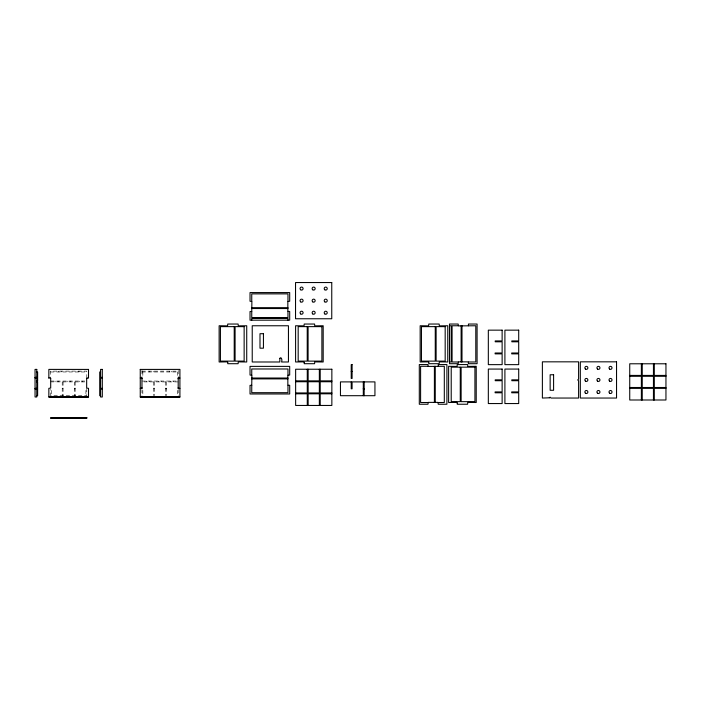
<?xml version="1.0" encoding="UTF-8"?>
<svg xmlns="http://www.w3.org/2000/svg" width="701" height="701" viewBox="0 0 701 701"><rect width="100%" height="100%" fill="white"/><g stroke="black" fill="none" stroke-linecap="round" stroke-linejoin="round"><path stroke-width="0.53" stroke-dasharray="3.5 2.63" d="M141.97 371.118L178.194 371.136M50.568 371.977L86.793 371.977M141.97 371.977L178.194 371.977M50.568 381.055L86.793 381.037M141.97 381.055L178.194 381.055M50.568 381.896L86.793 381.922M143.915 381.896L178.194 381.922M62.214 388.687L63.072 388.792M74.288 388.687L75.147 388.687M153.615 388.792L154.474 388.792M165.69 388.792L166.549 388.792M74.288 388.906L75.147 388.906M165.69 388.906L166.549 388.906M178.194 370.391L178.194 378.058M178.194 389.414L178.194 395.714M177.327 371.977L177.327 377.007M177.327 390.387L177.327 395.697M173.655 381.037L173.655 381.896M171.289 371.118L171.289 371.977M170.658 381.037L170.658 381.896M169.572 371.118L169.572 371.977M166.549 381.896L166.549 395.697M165.69 381.896L165.69 395.697M161.581 381.037L161.581 381.896M158.584 381.037L158.584 381.896M154.474 381.896L154.474 395.697M153.615 381.896L153.615 395.697M153.186 371.118L153.186 371.977M149.734 371.118L149.734 371.977M149.506 381.037L149.506 381.896M146.509 381.037L146.509 381.896M142.838 371.977L142.838 377.007M142.838 390.387L142.838 395.697M141.97 370.391L141.97 378.041M141.97 389.414L141.97 395.697M86.793 378.058L86.793 371.118L50.568 371.118L50.568 378.058M86.793 388.345L86.793 395.714L50.568 395.697L50.568 389.414M85.925 390.387L85.925 395.697M82.254 381.037L82.254 381.896M79.888 371.118L79.888 371.977M79.257 381.037L79.257 381.896M78.17 371.118L78.17 371.977M75.147 381.896L75.147 395.697M74.288 381.896L74.288 395.697M70.179 381.037L70.179 381.896M67.182 381.037L67.182 381.896M63.072 381.896L63.072 395.697M62.214 381.896L62.214 395.697M61.784 371.118L61.784 371.977M58.332 371.118L58.332 371.977M58.104 381.037L58.104 381.896M55.107 381.037L55.107 381.896M51.436 390.387L51.436 395.697"/><path stroke-width="1.05" d="M50.691 378.487L50.568 378.041M86.67 378.47L86.661 388.047L88.519 388.345L88.519 397.011L48.851 397.011L48.851 388.345L50.7 388.03L50.691 378.47M86.994 377.918L86.67 378.487M141.97 378.689L141.97 378.058L141.339 378.058M178.194 387.732L178.194 388.363L178.825 388.363M251.747 311.533L251.878 301.544L250.029 301.228L250.029 292.58L289.688 292.58L289.688 301.228L287.839 301.544L287.839 311.218L289.688 311.533L289.688 320.173L250.029 320.173L250.029 311.533L251.747 311.533L251.747 317.588L287.971 317.588L287.971 311.533M251.747 385.34L251.878 375.35L250.029 375.035L250.029 366.386L289.688 366.386L289.688 375.035L287.839 375.35L287.839 385.024L289.688 385.34L289.688 393.98L250.029 393.98L250.029 385.34L251.747 385.34L251.747 392.691L287.971 392.691L287.971 385.34M468.443 325.763L468.443 324.037L477.083 324.037L477.083 363.705L468.443 363.705L468.119 361.856L458.454 361.856L458.13 363.705L449.49 363.705L449.49 324.037L458.13 324.037L458.454 325.895L475.786 325.763L475.786 361.988L468.443 361.988M438.256 366.299L438.256 364.573L446.905 364.573L446.905 404.24L438.256 404.24L437.941 402.383L428.267 402.383L427.952 404.24L419.303 404.24L419.303 364.573L427.952 364.573L428.267 366.43L444.311 366.299L444.311 402.514L438.256 402.514M50.139 377.918L48.851 378.041M251.747 307.669L287.971 307.669M251.747 308.536L287.971 308.536M449.49 325.763L451.216 325.763L451.216 361.988L449.49 361.988M458.13 325.763L452.075 325.763L452.075 361.988L458.13 361.988M427.952 366.299L420.6 366.299L420.6 402.514L427.952 402.514M88.519 369.418L48.851 369.392L48.851 378.058M140.253 369.418L179.92 369.392L179.92 397.011L140.253 397.011L140.253 369.392M351.227 371.442L352.086 371.442M36.776 371.977L37.635 371.977L37.635 381.037L36.776 381.037M100.585 371.977L99.726 371.977L99.726 381.037L100.585 381.037M629.735 375.421L641.371 375.421L641.371 363.784M665.95 375.421L654.305 375.421L654.305 363.784M629.735 376.288L641.371 376.288L641.371 387.495L629.735 387.495M665.95 376.288L654.305 376.288L654.305 387.495L665.95 387.495M35.05 377.383L36.776 377.383M100.585 377.383L102.311 377.383M35.05 378.014L36.776 378.014M87.423 378.041L88.519 378.058L88.519 369.392M100.585 378.014L102.311 378.014M140.253 378.014L141.97 378.014L141.97 388.363L141.339 388.363M179.92 378.058L178.194 378.014L178.194 388.363L179.92 388.363M251.747 378.032L287.971 378.032M251.747 378.89L287.971 378.89M295.638 380.871L307.275 380.871L307.275 369.234M331.853 380.871L320.208 380.871L320.208 369.234M295.638 381.738L307.275 381.738L307.275 392.946L295.638 392.946M331.853 381.738L320.208 381.738L320.208 392.946L331.853 392.946M36.776 381.896L37.635 381.896L37.635 395.697L36.776 395.697M100.585 381.896L99.726 381.896L99.726 395.697L100.585 395.697M35.05 388.363L36.776 388.363M100.585 388.363L102.311 388.363M140.253 388.363L141.97 388.363L141.97 387.732M629.735 388.354L641.371 388.354L641.371 399.999M665.95 388.354L654.305 388.354L654.305 399.999M363.302 388.792L364.161 388.792M363.302 388.906L364.161 388.906M35.05 389.002L36.776 389.002M100.585 389.002L102.311 389.002M295.638 393.804L307.275 393.804L307.275 405.45M331.853 393.804L320.208 393.804L320.208 405.45M141.97 396.556L178.194 396.556M48.851 396.985L88.519 396.985M140.253 396.985L179.92 396.985M178.825 378.058L178.194 378.058L178.194 378.689M653.446 363.784L653.446 375.421L642.239 375.421L642.239 363.784M653.446 399.999L653.446 388.354L642.239 388.354L642.239 399.999M461.994 325.763L461.994 361.988M461.127 325.763L461.127 361.988M435.26 366.299L435.26 402.514M434.401 366.299L434.401 402.514M364.161 381.896L364.161 395.697M363.302 381.896L363.302 395.697M319.349 369.234L319.349 380.871L308.142 380.871L308.142 369.234M319.349 405.45L319.349 393.804L308.142 393.804L308.142 405.45M287.971 301.228L287.971 293.877L251.747 293.877L251.747 301.228M287.971 320.173L287.971 318.456L251.747 318.456L251.747 320.173M287.971 375.035L287.971 368.98L251.747 368.98L251.747 375.035M227.755 362.619L227.755 363.705L238.103 363.705L238.305 361.865L246.726 361.988L246.726 325.763L238.305 325.877L238.103 324.037L227.755 324.037L227.553 325.877L219.133 325.763L219.133 361.988L227.439 361.856L227.755 362.619M304.216 362.619L304.216 363.705L314.565 363.705L314.767 361.865L323.187 361.988L323.187 325.763L314.767 325.877L314.565 324.037L304.216 324.037L304.015 325.877L295.594 325.763L295.594 361.988L303.901 361.856L304.216 362.619M428.793 362.619L428.793 363.705L439.141 363.705L439.343 361.865L447.764 361.988L447.764 325.763L439.343 325.877L439.141 324.037L428.793 324.037L428.591 325.877L420.171 325.763L420.171 361.988L428.477 361.856L428.793 362.619M457.254 403.145L457.254 404.24L467.602 404.24L467.795 402.4L476.224 402.514L476.224 366.299L467.795 366.413L467.602 364.573L457.254 364.573L457.052 366.413L448.622 366.299L448.622 402.514L456.929 402.383L457.254 403.145M279.848 358.307L279.822 361.988L252.229 361.988L252.229 325.763L288.444 325.763L288.444 361.988L281.548 361.988C282.372 361.006 281.653 356.038 279.848 358.307M549.312 397.817L542.381 398.045L542.381 361.83L578.605 361.83L578.605 379.075L577.738 379.933L578.605 380.801L578.605 398.045L551.004 398.045L550.145 397.187L549.312 397.817M331.757 282.547L295.542 282.547L295.542 318.762L331.757 318.762L331.757 282.547M234.222 326.631L220.429 326.631L220.429 361.12L234.222 361.12L234.222 326.631M244.141 326.631L235.089 326.631L235.089 361.12L244.141 361.12L244.141 326.631M307.231 326.631L298.179 326.631L298.179 361.12L307.231 361.12L307.231 326.631M321.89 326.631L308.098 326.631L308.098 361.12L321.89 361.12L321.89 326.631M435.26 326.631L421.459 326.631L421.459 361.12L435.26 361.12L435.26 326.631M445.179 326.631L436.118 326.631L436.118 361.12L445.179 361.12L445.179 326.631M502.126 330.153L488.325 330.153L488.325 364.643L502.126 364.643L502.126 353.865L495.116 353.865L495.116 353.006L502.126 353.006L502.126 341.79L495.221 341.79L495.221 340.931L502.126 340.931L502.126 330.153M518.705 330.153L504.904 330.153L504.904 364.643L518.705 364.643L518.705 353.865L511.695 353.865L511.695 353.006L518.705 353.006L518.705 341.79L511.809 341.79L511.809 340.931L518.705 340.931L518.705 330.153M263.436 333.702L259.992 333.702L259.992 348.187L263.436 348.187L263.436 333.702M616.547 361.83L580.323 361.83L580.323 398.045L616.547 398.045L616.547 361.83M665.95 363.784L629.735 363.784L629.735 399.999L665.95 399.999L665.95 363.784M352.086 364.651L351.227 364.651L351.227 378.452L352.086 378.452L352.086 364.651M460.268 367.158L451.216 367.158L451.216 401.655L460.268 401.655L460.268 367.158M474.928 367.158L461.127 367.158L461.127 401.655L474.928 401.655L474.928 367.158M502.126 369.068L488.325 369.068L488.325 403.557L502.126 403.557L502.126 392.779L495.116 392.779L495.116 391.92L502.126 391.92L502.126 380.704L495.221 380.704L495.221 379.846L502.126 379.846L502.126 369.068M518.705 369.068L504.904 369.068L504.904 403.557L518.705 403.557L518.705 392.779L511.695 392.779L511.695 391.92L518.705 391.92L518.705 380.704L511.809 380.704L511.809 379.846L518.705 379.846L518.705 369.068M331.853 369.234L295.638 369.234L295.638 405.45L331.853 405.45L331.853 369.234M36.776 369.392L35.05 369.392L35.05 396.985L36.776 396.985L36.776 369.392M102.311 369.392L100.585 369.392L100.585 396.985L102.311 396.985L102.311 369.392M553.597 374.763L550.145 374.763L550.145 390.282L553.597 390.282L553.597 374.763M653.446 376.288L642.239 376.288L642.239 387.495L653.446 387.495L653.446 376.288M319.349 381.738L308.142 381.738L308.142 392.946L319.349 392.946L319.349 381.738M351.227 381.896L340.449 381.896L340.449 395.697L374.939 395.697L374.939 381.896L352.086 381.896L352.086 388.792L351.227 388.792L351.227 381.896M86.793 417.586L50.568 417.586L50.568 418.453L86.793 418.453L86.793 417.586M609.581 381.125A1.507 1.507 0 0 0 611.999 380.144A1.507 1.507 0 0 0 609.94 378.54A1.507 1.507 0 0 0 609.581 381.125M609.581 369.05A1.507 1.507 0 0 0 611.999 368.069A1.507 1.507 0 0 0 609.94 366.465A1.507 1.507 0 0 0 609.581 369.05M585.44 381.125A1.507 1.507 0 0 0 587.859 380.144A1.507 1.507 0 0 0 585.799 378.54A1.507 1.507 0 0 0 585.44 381.125M597.506 381.125A1.507 1.507 0 0 0 599.933 380.144A1.507 1.507 0 0 0 597.865 378.54A1.507 1.507 0 0 0 597.506 381.125M585.44 369.05A1.507 1.507 0 0 0 587.859 368.069A1.507 1.507 0 0 0 585.799 366.465A1.507 1.507 0 0 0 585.44 369.05M597.506 369.05A1.507 1.507 0 0 0 599.933 368.069A1.507 1.507 0 0 0 597.865 366.465A1.507 1.507 0 0 0 597.506 369.05M585.44 393.2A1.507 1.507 0 0 0 587.859 392.218A1.507 1.507 0 0 0 585.799 390.606A1.507 1.507 0 0 0 585.44 393.2M597.506 393.2A1.507 1.507 0 0 0 599.933 392.218A1.507 1.507 0 0 0 597.865 390.606A1.507 1.507 0 0 0 597.506 393.2M609.581 393.2A1.507 1.507 0 0 0 611.999 392.218A1.507 1.507 0 0 0 609.94 390.606A1.507 1.507 0 0 0 609.581 393.2M324.8 313.917A1.507 1.507 0 0 0 327.218 312.935A1.507 1.507 0 0 0 325.159 311.332A1.507 1.507 0 0 0 324.8 313.917M324.8 301.851A1.507 1.507 0 0 0 327.218 300.869A1.507 1.507 0 0 0 325.159 299.257A1.507 1.507 0 0 0 324.8 301.851M312.725 301.851A1.507 1.507 0 0 0 315.143 300.869A1.507 1.507 0 0 0 313.084 299.257A1.507 1.507 0 0 0 312.725 301.851M312.725 313.917A1.507 1.507 0 0 0 315.143 312.935A1.507 1.507 0 0 0 313.084 311.332A1.507 1.507 0 0 0 312.725 313.917M300.65 301.851A1.507 1.507 0 0 0 303.077 300.869A1.507 1.507 0 0 0 301.009 299.257A1.507 1.507 0 0 0 300.65 301.851M324.8 289.776A1.507 1.507 0 0 0 327.218 288.794A1.507 1.507 0 0 0 325.159 287.182A1.507 1.507 0 0 0 324.8 289.776M300.65 313.917A1.507 1.507 0 0 0 303.077 312.935A1.507 1.507 0 0 0 301.009 311.332A1.507 1.507 0 0 0 300.65 313.917M312.725 289.776A1.507 1.507 0 0 0 315.143 288.794A1.507 1.507 0 0 0 313.084 287.182A1.507 1.507 0 0 0 312.725 289.776M300.65 289.776A1.507 1.507 0 0 0 303.077 288.794A1.507 1.507 0 0 0 301.009 287.182A1.507 1.507 0 0 0 300.65 289.776"/></g></svg>
